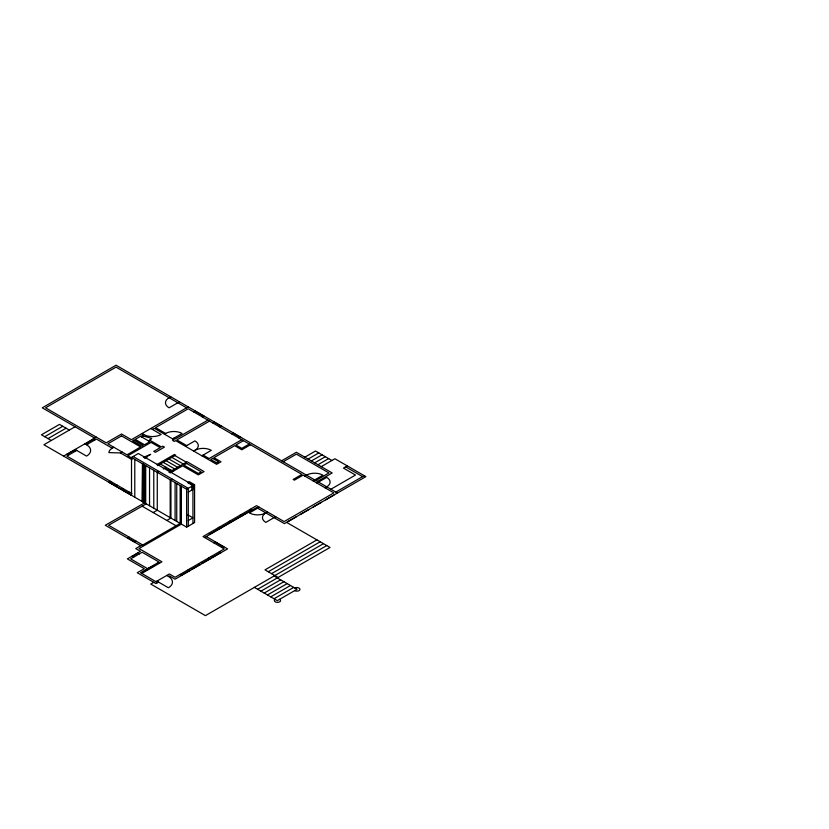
<?xml version="1.0" encoding="UTF-8"?>
<svg xmlns="http://www.w3.org/2000/svg" width="829" height="829" viewBox="0 0 829 829"><rect width="100%" height="100%" fill="white"/><g stroke="black" fill="none" stroke-linecap="round" stroke-linejoin="round"><path stroke-width="1.24" d="M142.443 463.753L142.028 501.39M144.609 502.882L144.609 465.007L144.609 502.882L105.293 525.254L140.712 545.7M145.717 465.649L145.717 503.524L146.267 503.835L108.589 525.254L142.775 544.985L180.152 523.41L180.152 485.535M149.541 505.731L149.541 467.857M170.183 517.648L170.183 479.773M175.095 520.488L175.095 482.613M188.287 526.208L188.287 488.333L133.148 456.499M275.145 599.398L274.772 599.678A3.088 1.782 0 0 0 275.684 602.03A3.088 1.782 0 0 0 279.819 601.719A3.088 1.782 0 0 0 279.642 599.305M163.282 469.007L166.069 467.307L166.639 469.411L173.572 471.027M44.725 436.696L62.766 426.282M48.009 438.593L66.051 428.178M75.066 426.759L43.906 444.748L186.649 527.151L194.577 522.571L194.577 484.706L189.313 481.67L187.675 482.613L192.939 485.649L192.939 523.524M63.584 456.105L96.382 437.173M67.139 454.375L73.698 450.582M86.817 443.007L93.376 439.225M76.703 450.427L66.869 456.105L131.915 493.659M84.91 443.795L86.548 444.748L96.382 439.059L112.236 448.22L113.874 447.266M170.722 396.78L169.085 397.723A12.373 7.14 0 0 0 169.085 407.816L179.468 401.827M188.214 406.873L131.365 439.691L121.531 434.013L106.226 442.852L45.554 407.816L116.06 367.112L186.577 407.816M150.774 428.489L161.158 434.489A12.373 7.14 0 0 1 143.666 434.489L141.759 435.588L151.717 438.386A9.274 5.357 0 0 1 149.676 440.168L148.453 440.883M152.412 429.443L154.329 428.334L174.007 439.691L172.639 440.489L174.277 441.432L175.644 440.645L216.638 464.313L221.011 461.784L213.913 457.681L234.68 445.691L241.788 449.795L250.534 444.748M141.894 437.09L143.116 436.386M112.236 448.22A11.596 6.694 0 0 0 108.858 452.603L120.433 452.945L122.081 452.002M193.955 412.086L195.592 411.132M164.443 434.168L165.665 433.463A11.596 6.694 0 0 1 182.069 433.463L172.639 438.904M131.51 495.317L131.51 457.442L138.339 453.504L193.478 485.338L193.478 489.12L188.287 492.125M202.152 416.811L203.799 415.868M143.427 457.349L150.712 454.333L144.557 457.877M207.892 420.127L175.24 438.987L173.872 438.199M145.034 458.313L147.22 457.048L146.609 456.696M209.54 421.08L176.878 439.93L186.712 445.608M110.599 481.348L108.962 482.302L131.376 495.234M212.815 422.966L214.452 422.023M115.521 486.084L117.158 485.141M185.489 446.323L194.919 440.883A11.596 6.694 0 0 1 194.919 450.344L193.685 451.059M219.374 426.759L221.011 425.805M157.002 464.499L174.411 454.447L175.644 455.162L157.469 465.649M121.262 489.4L122.899 488.457M158.909 471.369L157.272 472.323L157.272 510.187L153.168 512.56M127.821 493.182L129.459 492.239M231.944 434.013L233.591 433.07M168.95 472.281L187.126 461.784L204.069 471.566L198.328 474.882L182.618 465.815L170.235 472.955M201.882 455.795L211.312 450.344A11.596 6.694 0 0 0 194.919 450.344M238.503 437.805L240.151 436.852M172.567 479.266L170.929 480.209L170.929 518.084L166.836 520.446M241.788 439.691L209.126 458.551L203.115 455.08M243.425 440.645L235.913 444.986L241.788 448.375L249.301 444.033M186.649 527.151L186.649 489.276L194.577 484.706M127.739 538.208L129.376 537.254M134.298 541.99L135.935 541.047M281.622 460.8L296.378 452.282L332.18 472.955L317.424 481.473M283.238 461.732L296.378 454.147L328.958 472.955L315.808 480.54M142.36 544.757L135.738 548.57L140.484 551.316L127.365 558.891L144.308 568.673L137.272 572.735L155.945 583.595L158.546 582.093M188.287 520.529L192.939 517.845L187.675 514.799M132.288 556.363L137.749 553.202M304.854 457.173L315.507 451.017L331.911 460.489M308.129 459.069L318.792 452.914M311.414 460.955L322.066 454.8M314.688 462.851L325.351 456.696M317.973 464.748L328.626 458.592M304.875 476.126L306.523 475.172A11.596 6.694 0 0 1 322.916 475.172L313.082 480.851M321.248 466.634L334.916 458.748L365.869 476.623L284.42 523.638L256.544 507.545L204.618 537.524M141.769 573.45L161.945 561.803L139.023 548.57L181.385 524.115L181.385 486.24M209.81 534.218L219.644 528.529M220.473 528.063L230.307 522.384M231.125 521.907L240.97 516.229M241.788 515.752L251.622 510.073M259.28 507.234L249.436 512.913A11.596 6.694 0 0 0 254.638 514.643L256.13 514.819A11.596 6.694 0 0 0 265.84 512.913L267.477 511.97M316.875 483.048L326.719 477.369A11.596 6.694 0 0 1 326.719 486.841L325.082 487.784M213.913 542.891L215.55 541.948M347.289 465.888L343.455 468.095L355.486 475.038L330.885 489.245M153.759 582.331L150.754 584.072L205.437 615.636L326.761 545.565M147.593 568.673L130.65 558.891L142.122 552.259L159.075 562.041L140.547 572.735L155.956 581.699L169.344 573.969L175.095 577.295L224.296 548.891L202.981 536.581L256.544 505.649L284.15 521.586L333.89 492.872L303.145 475.121L294.399 480.167L293.165 479.463L301.911 474.406L188.214 408.77L155.562 427.629L165.665 433.463M166.753 575.461L168.391 576.414L169.344 575.865L175.095 579.181L227.571 548.891L206.255 536.581M222.11 547.627L223.747 546.684M275.674 516.695L265.84 522.384A11.596 6.694 0 0 1 265.84 512.913M181.385 575.243L189.582 570.507M191.768 569.243L199.965 564.508M202.152 563.243L210.359 558.518M212.545 557.254L220.742 552.518M335.807 492.084L364.232 475.67M316.916 539.876L264.99 569.865L278.109 577.43L330.035 547.451L286.606 522.384M268.275 571.751L320.201 541.772M271.549 573.647L323.476 543.669M257.643 589.284L277.321 577.927M260.917 591.181L280.596 579.813M264.202 593.067L283.881 581.709M267.477 594.963L287.155 583.606M270.762 596.859L290.44 585.502M274.036 598.756L293.715 587.388M294.823 588.03L295.311 587.813A3.088 1.782 0 0 1 299.393 588.341A3.088 1.782 0 0 1 298.844 590.735A3.088 1.782 0 0 1 294.668 590.621M345.641 466.841L362.594 476.623M337.444 493.027L116.06 365.216L42.269 407.816L94.744 438.116M195.323 411.288L203.519 416.023M214.183 422.179L220.742 425.971M233.312 433.225L239.871 437.018M333.89 495.079L325.693 499.814M321.32 502.343L313.124 507.079M308.751 509.597L300.544 514.332M296.171 516.861L287.974 521.586M142.028 433.546L143.666 434.489M149.676 440.168L161.437 446.955L162.795 446.168L164.443 447.111L155.427 452.313L153.779 451.37L160.204 447.66L151.044 442.375L127.821 455.795L131.884 458.136M174.898 455.587L186.38 462.219M171.821 457.37L183.302 463.991M168.95 459.028L180.432 465.649M166.08 460.686L177.561 467.307M250.254 509.286L251.902 510.229M163.209 462.344L174.691 468.965M160.339 463.991L171.81 470.613M240.42 514.964L242.058 515.907M239.602 515.441L241.239 516.384M131.51 457.442L186.649 489.276M120.433 452.945L132.091 459.67M93.107 439.059L94.744 440.012M229.757 521.12L231.405 522.063M228.939 521.586L230.576 522.539M69.325 430.075L59.491 424.386L41.45 434.8L51.284 440.489M86.548 442.852L88.185 443.795M219.105 527.275L220.742 528.218M218.286 527.741L219.923 528.695M75.066 449.473L86.548 456.105A13.917 8.031 0 0 0 86.548 444.748M73.429 450.427L75.066 451.37M208.442 533.42L210.079 534.373M66.869 454.209L68.506 455.162M215.271 542.104L223.478 546.839M274.036 576.031L297 589.284L277.321 600.642L254.358 587.388M109.231 482.136L115.791 485.929M121.531 489.245L128.091 493.027M142.132 506.187L176.059 525.773M219.374 551.731L221.011 552.674M211.177 556.466L212.815 557.409M208.991 557.73L210.628 558.673M200.794 562.456L202.431 563.409M198.608 563.72L200.245 564.673M190.401 568.456L192.048 569.399M188.214 569.72L189.862 570.663M128.008 538.052L134.567 541.834M180.017 574.456L181.655 575.399M157.976 562.673L159.209 563.378M137.479 553.047L139.117 553.99M132.008 556.207L133.656 557.15M149.23 567.72L150.463 568.435M156.909 581.15L168.391 587.771A13.917 8.031 0 0 0 168.391 576.414M155.956 581.699L157.593 582.642M191.841 486.281L191.841 490.074M176.743 483.566L176.743 521.431M153.779 470.302L153.779 508.177M134.785 459.339L134.785 497.213M142.982 464.074L142.982 501.939L142.982 464.074M121.531 435.909L107.863 443.795L126.992 454.841L140.661 446.955L121.531 435.909M133.966 440.085L132.599 440.883L141.894 446.24L143.262 445.453L133.966 440.085M140.526 436.303L135.2 439.38L144.484 444.748L149.821 441.67L140.526 436.303M186.712 463.442L183.841 465.1L198.328 473.463L201.198 471.805L186.712 463.442M212.68 458.396L210.763 459.494L216.638 462.893L218.555 461.784L212.68 458.396M153.096 565.927L144.35 570.974L153.572 566.207L153.096 565.927"/></g></svg>
